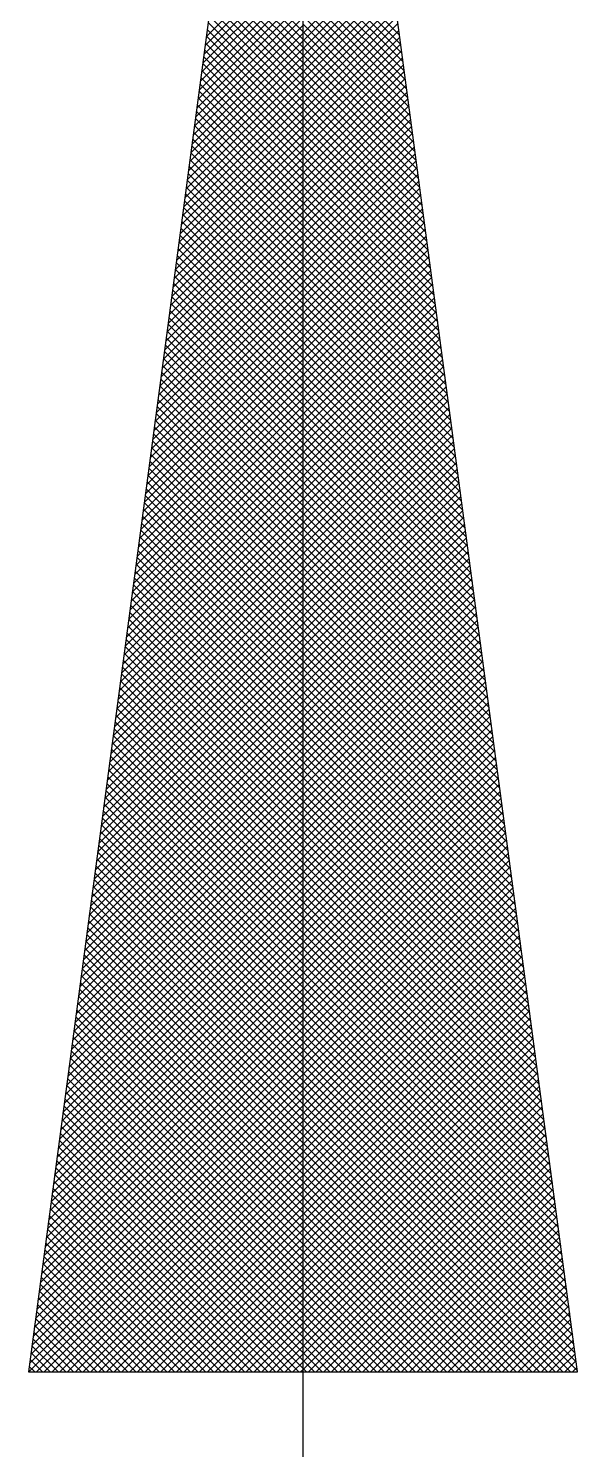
# Model space of a CAD drawing. Extents: x 1146 to 4564, y 131 to 1670.
# Drawn here: x 3659.935 to 3661.185, y 1516.373 to 1519.606 of the extents above; entities that cross this region are included whole.
import ezdxf

# ---------------------------------------------------------------- set-up
doc = ezdxf.new("R2010")
doc.units = 0
doc.header["$LTSCALE"] = 2
doc.header["$MEASUREMENT"] = 0
doc.layers.get('0').update_dxf_attribs({"linetype": 'CONTINUOUS'})
doc.layers.add('1', color=2, linetype='CONTINUOUS')

msp = doc.modelspace()

# ---------------------------------------------------------------- linework, layer by layer
at = {"color": 7, "linetype": 'Continuous'}
for p, q in [((3660.3397, 1519.5882), (3660.5596, 1519.8082)), ((3660.7791, 1519.5913), (3660.5596, 1519.8108)), ((3660.3342, 1519.5475), (3660.5596, 1519.7728)), ((3660.337, 1519.5678), (3660.5596, 1519.7905)), ((3660.5596, 1519.581), (3660.3647, 1519.7759)), ((3660.5596, 1519.5987), (3660.3668, 1519.7915)), ((3660.7818, 1519.5709), (3660.5596, 1519.7931)), ((3660.5596, 1519.596), (3660.7527, 1519.7891)), ((3660.7845, 1519.5505), (3660.5596, 1519.7755)), ((3660.5596, 1519.5783), (3660.7548, 1519.7735)), ((3660.3288, 1519.5067), (3660.5596, 1519.7374)), ((3660.3315, 1519.5271), (3660.5596, 1519.7551)), ((3660.5596, 1519.5456), (3660.3606, 1519.7447)), ((3660.5596, 1519.5633), (3660.3626, 1519.7603)), ((3660.5596, 1519.5607), (3660.7569, 1519.7579)), ((3660.7872, 1519.5301), (3660.5596, 1519.7578)), ((3660.5596, 1519.543), (3660.7589, 1519.7423)), ((3660.79, 1519.5097), (3660.5596, 1519.7401)), ((3660.3261, 1519.4863), (3660.5596, 1519.7198)), ((3660.5596, 1519.5103), (3660.3564, 1519.7135)), ((3660.5596, 1519.528), (3660.3585, 1519.7291)), ((3660.5596, 1519.5253), (3660.761, 1519.7267)), ((3660.7927, 1519.4894), (3660.5596, 1519.7224)), ((3660.5596, 1519.5076), (3660.7631, 1519.7111)), ((3660.7954, 1519.469), (3660.5596, 1519.7047)), ((3660.3207, 1519.4455), (3660.5596, 1519.6844)), ((3660.3234, 1519.4659), (3660.5596, 1519.7021)), ((3660.5596, 1519.4749), (3660.3522, 1519.6823)), ((3660.5596, 1519.4926), (3660.3543, 1519.6979)), ((3660.5596, 1519.49), (3660.7652, 1519.6955)), ((3660.7981, 1519.4486), (3660.5596, 1519.6871)), ((3660.5596, 1519.4723), (3660.7673, 1519.6799)), ((3660.3152, 1519.4047), (3660.5596, 1519.6491)), ((3660.3179, 1519.4251), (3660.5596, 1519.6667)), ((3660.5596, 1519.4396), (3660.3481, 1519.6511)), ((3660.5596, 1519.4573), (3660.3502, 1519.6667)), ((3660.8008, 1519.4282), (3660.5596, 1519.6694)), ((3660.5596, 1519.4546), (3660.7693, 1519.6643)), ((3660.8035, 1519.4078), (3660.5596, 1519.6517)), ((3660.5596, 1519.4369), (3660.7714, 1519.6487)), ((3660.3098, 1519.3639), (3660.5596, 1519.6137)), ((3660.3125, 1519.3843), (3660.5596, 1519.6314)), ((3660.5596, 1519.4042), (3660.3439, 1519.6199)), ((3660.5596, 1519.4219), (3660.346, 1519.6355)), ((3660.8063, 1519.3874), (3660.5596, 1519.634)), ((3660.5596, 1519.4192), (3660.7735, 1519.6331)), ((3660.5596, 1519.4016), (3660.7756, 1519.6175)), ((3660.809, 1519.367), (3660.5596, 1519.6164)), ((3660.3043, 1519.3231), (3660.5596, 1519.5783)), ((3660.3071, 1519.3435), (3660.5596, 1519.596)), ((3660.5596, 1519.3512), (3660.3377, 1519.5731)), ((3660.5596, 1519.3689), (3660.3398, 1519.5887)), ((3660.5596, 1519.3865), (3660.3418, 1519.6043)), ((3660.5596, 1519.3839), (3660.7777, 1519.602)), ((3660.8117, 1519.3466), (3660.5596, 1519.5987)), ((3660.5596, 1519.3662), (3660.7797, 1519.5864)), ((3660.8144, 1519.3262), (3660.5596, 1519.581)), ((3660.2989, 1519.2823), (3660.5596, 1519.543)), ((3660.3016, 1519.3027), (3660.5596, 1519.5607)), ((3660.5596, 1519.3158), (3660.3335, 1519.5419)), ((3660.5596, 1519.3335), (3660.3356, 1519.5575)), ((3660.5596, 1519.3485), (3660.7818, 1519.5708)), ((3660.8171, 1519.3058), (3660.5596, 1519.5633)), ((3660.5596, 1519.3309), (3660.7839, 1519.5552)), ((3660.8199, 1519.2854), (3660.5596, 1519.5456)), ((3660.2962, 1519.2619), (3660.5596, 1519.5253)), ((3660.5596, 1519.2805), (3660.3294, 1519.5107)), ((3660.5596, 1519.2982), (3660.3314, 1519.5263)), ((3660.5596, 1519.3132), (3660.786, 1519.5396)), ((3660.8226, 1519.265), (3660.5596, 1519.528)), ((3660.5596, 1519.2955), (3660.7881, 1519.524)), ((3660.8253, 1519.2446), (3660.5596, 1519.5103)), ((3660.5596, 1519.2778), (3660.7901, 1519.5084)), ((3660.2907, 1519.2211), (3660.5596, 1519.49)), ((3660.2935, 1519.2415), (3660.5596, 1519.5076)), ((3660.5596, 1519.2451), (3660.3252, 1519.4795)), ((3660.5596, 1519.2628), (3660.3273, 1519.4951)), ((3660.5596, 1519.2601), (3660.7922, 1519.4928)), ((3660.828, 1519.2242), (3660.5596, 1519.4926)), ((3660.5596, 1519.2425), (3660.7943, 1519.4772)), ((3660.2853, 1519.1803), (3660.5596, 1519.4546)), ((3660.288, 1519.2007), (3660.5596, 1519.4723)), ((3660.5596, 1519.2098), (3660.321, 1519.4483)), ((3660.5596, 1519.2274), (3660.3231, 1519.4639)), ((3660.8307, 1519.2038), (3660.5596, 1519.4749)), ((3660.5596, 1519.2248), (3660.7964, 1519.4616)), ((3660.8335, 1519.1834), (3660.5596, 1519.4573)), ((3660.5596, 1519.2071), (3660.7985, 1519.446)), ((3660.2799, 1519.1395), (3660.5596, 1519.4192)), ((3660.2826, 1519.1599), (3660.5596, 1519.4369)), ((3660.5596, 1519.1744), (3660.3169, 1519.4171)), ((3660.5596, 1519.1921), (3660.319, 1519.4327)), ((3660.8362, 1519.163), (3660.5596, 1519.4396)), ((3660.5596, 1519.1894), (3660.8005, 1519.4304)), ((3660.8389, 1519.1426), (3660.5596, 1519.4219)), ((3660.5596, 1519.1718), (3660.8026, 1519.4148)), ((3660.2744, 1519.0987), (3660.5596, 1519.3839)), ((3660.2771, 1519.1191), (3660.5596, 1519.4016)), ((3660.5596, 1519.1391), (3660.3127, 1519.3859)), ((3660.5596, 1519.1567), (3660.3148, 1519.4015)), ((3660.8416, 1519.1222), (3660.5596, 1519.4042)), ((3660.5596, 1519.1541), (3660.8047, 1519.3992)), ((3660.8443, 1519.1018), (3660.5596, 1519.3865)), ((3660.5596, 1519.1364), (3660.8068, 1519.3836)), ((3660.269, 1519.0579), (3660.5596, 1519.3485)), ((3660.2717, 1519.0783), (3660.5596, 1519.3662)), ((3660.5596, 1519.1037), (3660.3086, 1519.3547)), ((3660.5596, 1519.1214), (3660.3106, 1519.3703)), ((3660.8471, 1519.0814), (3660.5596, 1519.3689)), ((3660.5596, 1519.1187), (3660.8089, 1519.368)), ((3660.5596, 1519.101), (3660.8109, 1519.3524)), ((3660.8498, 1519.061), (3660.5596, 1519.3512)), ((3660.2663, 1519.0375), (3660.5596, 1519.3309)), ((3660.5596, 1519.0684), (3660.3044, 1519.3236)), ((3660.5596, 1519.086), (3660.3065, 1519.3392)), ((3660.5596, 1519.0834), (3660.813, 1519.3368)), ((3660.8525, 1519.0406), (3660.5596, 1519.3335)), ((3660.5596, 1519.0657), (3660.8151, 1519.3212)), ((3660.8552, 1519.0202), (3660.5596, 1519.3158)), ((3660.2608, 1518.9967), (3660.5596, 1519.2955)), ((3660.2635, 1519.0171), (3660.5596, 1519.3132)), ((3660.5596, 1519.033), (3660.3002, 1519.2924)), ((3660.5596, 1519.0507), (3660.3023, 1519.308)), ((3660.5596, 1519.048), (3660.8172, 1519.3056)), ((3660.8579, 1518.9998), (3660.5596, 1519.2982)), ((3660.5596, 1519.0303), (3660.8193, 1519.29)), ((3660.2554, 1518.9559), (3660.5596, 1519.2601)), ((3660.2581, 1518.9763), (3660.5596, 1519.2778)), ((3660.5596, 1518.9976), (3660.2961, 1519.2612)), ((3660.5596, 1519.0153), (3660.2982, 1519.2768)), ((3660.8607, 1518.9794), (3660.5596, 1519.2805)), ((3660.5596, 1519.0127), (3660.8213, 1519.2744)), ((3660.8634, 1518.959), (3660.5596, 1519.2628)), ((3660.5596, 1518.995), (3660.8234, 1519.2588)), ((3660.2499, 1518.9151), (3660.5596, 1519.2248)), ((3660.2527, 1518.9355), (3660.5596, 1519.2425)), ((3660.5596, 1518.9623), (3660.2919, 1519.23)), ((3660.5596, 1518.98), (3660.294, 1519.2456)), ((3660.8661, 1518.9386), (3660.5596, 1519.2451)), ((3660.5596, 1518.9773), (3660.8255, 1519.2432)), ((3660.5596, 1518.9596), (3660.8276, 1519.2276)), ((3660.8688, 1518.9182), (3660.5596, 1519.2274)), ((3660.2445, 1518.8743), (3660.5596, 1519.1894)), ((3660.2472, 1518.8947), (3660.5596, 1519.2071)), ((3660.5596, 1518.9269), (3660.2878, 1519.1988)), ((3660.5596, 1518.9446), (3660.2898, 1519.2144)), ((3660.5596, 1518.9419), (3660.8297, 1519.212)), ((3660.8715, 1518.8978), (3660.5596, 1519.2098)), ((3660.5596, 1518.9243), (3660.8317, 1519.1964)), ((3660.8743, 1518.8774), (3660.5596, 1519.1921)), ((3660.2391, 1518.8335), (3660.5596, 1519.1541)), ((3660.2418, 1518.8539), (3660.5596, 1519.1718)), ((3660.5596, 1518.8916), (3660.2836, 1519.1676)), ((3660.5596, 1518.9093), (3660.2857, 1519.1832)), ((3660.5596, 1518.9066), (3660.8338, 1519.1808)), ((3660.877, 1518.857), (3660.5596, 1519.1744)), ((3660.5596, 1518.8889), (3660.8359, 1519.1652)), ((3660.8797, 1518.8366), (3660.5596, 1519.1567)), ((3660.2363, 1518.8131), (3660.5596, 1519.1364)), ((3660.5596, 1518.8385), (3660.2774, 1519.1208)), ((3660.5596, 1518.8562), (3660.2794, 1519.1364)), ((3660.5596, 1518.8739), (3660.2815, 1519.152)), ((3660.5596, 1518.8712), (3660.838, 1519.1496)), ((3660.8824, 1518.8162), (3660.5596, 1519.1391)), ((3660.5596, 1518.8536), (3660.84, 1519.134)), ((3660.8851, 1518.7958), (3660.5596, 1519.1214)), ((3660.2309, 1518.7723), (3660.5596, 1519.101)), ((3660.2336, 1518.7927), (3660.5596, 1519.1187)), ((3660.5596, 1518.8032), (3660.2732, 1519.0896)), ((3660.5596, 1518.8209), (3660.2753, 1519.1052)), ((3660.5596, 1518.8359), (3660.8421, 1519.1184)), ((3660.8879, 1518.7755), (3660.5596, 1519.1037)), ((3660.5596, 1518.8182), (3660.8442, 1519.1028)), ((3660.2255, 1518.7316), (3660.5596, 1519.0657)), ((3660.2282, 1518.7519), (3660.5596, 1519.0834)), ((3660.5596, 1518.7678), (3660.269, 1519.0584)), ((3660.5596, 1518.7855), (3660.2711, 1519.074)), ((3660.5596, 1518.8005), (3660.8463, 1519.0872)), ((3660.8906, 1518.7551), (3660.5596, 1519.086)), ((3660.5596, 1518.7828), (3660.8484, 1519.0716)), ((3660.8933, 1518.7347), (3660.5596, 1519.0684)), ((3660.5596, 1518.7652), (3660.8504, 1519.056)), ((3660.22, 1518.6908), (3660.5596, 1519.0303)), ((3660.2227, 1518.7112), (3660.5596, 1519.048)), ((3660.5596, 1518.7325), (3660.2649, 1519.0272)), ((3660.5596, 1518.7502), (3660.267, 1519.0428)), ((3660.896, 1518.7143), (3660.5596, 1519.0507)), ((3660.5596, 1518.7475), (3660.8525, 1519.0404)), ((3660.8987, 1518.6939), (3660.5596, 1519.033)), ((3660.5596, 1518.7298), (3660.8546, 1519.0248)), ((3660.2146, 1518.65), (3660.5596, 1518.995)), ((3660.2173, 1518.6704), (3660.5596, 1519.0127)), ((3660.5596, 1518.6971), (3660.2607, 1518.996)), ((3660.5596, 1518.7148), (3660.2628, 1519.0116)), ((3660.9015, 1518.6735), (3660.5596, 1519.0153)), ((3660.5596, 1518.7121), (3660.8567, 1519.0092)), ((3660.9042, 1518.6531), (3660.5596, 1518.9976)), ((3660.5596, 1518.6945), (3660.8588, 1518.9936)), ((3660.2091, 1518.6092), (3660.5596, 1518.9596)), ((3660.2119, 1518.6296), (3660.5596, 1518.9773)), ((3660.5596, 1518.6618), (3660.2566, 1518.9648)), ((3660.5596, 1518.6794), (3660.2586, 1518.9804)), ((3660.9069, 1518.6327), (3660.5596, 1518.98)), ((3660.5596, 1518.6768), (3660.8608, 1518.978)), ((3660.5596, 1518.6591), (3660.8629, 1518.9624)), ((3660.9096, 1518.6123), (3660.5596, 1518.9623)), ((3660.2064, 1518.5888), (3660.5596, 1518.9419)), ((3660.5596, 1518.6264), (3660.2524, 1518.9336)), ((3660.5596, 1518.6441), (3660.2545, 1518.9492)), ((3660.5596, 1518.6414), (3660.865, 1518.9468)), ((3660.9123, 1518.5919), (3660.5596, 1518.9446)), ((3660.5596, 1518.6238), (3660.8671, 1518.9312)), ((3660.915, 1518.5715), (3660.5596, 1518.9269)), ((3660.201, 1518.548), (3660.5596, 1518.9066)), ((3660.2037, 1518.5684), (3660.5596, 1518.9243)), ((3660.5596, 1518.5911), (3660.2482, 1518.9024)), ((3660.5596, 1518.6087), (3660.2503, 1518.918)), ((3660.5596, 1518.6061), (3660.8692, 1518.9156)), ((3660.9178, 1518.5511), (3660.5596, 1518.9093)), ((3660.5596, 1518.5884), (3660.8712, 1518.9)), ((3660.1955, 1518.5072), (3660.5596, 1518.8712)), ((3660.1983, 1518.5276), (3660.5596, 1518.8889)), ((3660.5596, 1518.5557), (3660.2441, 1518.8712)), ((3660.5596, 1518.5734), (3660.2462, 1518.8868)), ((3660.9205, 1518.5307), (3660.5596, 1518.8916)), ((3660.5596, 1518.5707), (3660.8733, 1518.8844)), ((3660.9232, 1518.5103), (3660.5596, 1518.8739)), ((3660.5596, 1518.553), (3660.8754, 1518.8688)), ((3660.1901, 1518.4664), (3660.5596, 1518.8359)), ((3660.1928, 1518.4868), (3660.5596, 1518.8536)), ((3660.5596, 1518.5203), (3660.2399, 1518.84)), ((3660.5596, 1518.538), (3660.242, 1518.8556)), ((3660.9259, 1518.4899), (3660.5596, 1518.8562)), ((3660.5596, 1518.5354), (3660.8775, 1518.8532)), ((3660.9286, 1518.4695), (3660.5596, 1518.8385)), ((3660.5596, 1518.5177), (3660.8796, 1518.8376)), ((3660.1847, 1518.4256), (3660.5596, 1518.8005)), ((3660.1874, 1518.446), (3660.5596, 1518.8182)), ((3660.5596, 1518.485), (3660.2358, 1518.8088)), ((3660.5596, 1518.5027), (3660.2378, 1518.8244)), ((3660.5596, 1518.5), (3660.8816, 1518.822)), ((3660.9314, 1518.4491), (3660.5596, 1518.8209)), ((3660.5596, 1518.4823), (3660.8837, 1518.8065)), ((3660.9341, 1518.4287), (3660.5596, 1518.8032)), ((3660.1792, 1518.3848), (3660.5596, 1518.7652)), ((3660.1819, 1518.4052), (3660.5596, 1518.7828)), ((3660.5596, 1518.4496), (3660.2316, 1518.7776)), ((3660.5596, 1518.4673), (3660.2337, 1518.7932)), ((3660.5596, 1518.4647), (3660.8858, 1518.7909)), ((3660.9368, 1518.4083), (3660.5596, 1518.7855)), ((3660.5596, 1518.447), (3660.8879, 1518.7753)), ((3660.9395, 1518.3879), (3660.5596, 1518.7678)), ((3660.1765, 1518.3644), (3660.5596, 1518.7475)), ((3660.5596, 1518.4143), (3660.2274, 1518.7464)), ((3660.5596, 1518.432), (3660.2295, 1518.762)), ((3660.5596, 1518.4293), (3660.89, 1518.7597)), ((3660.9422, 1518.3675), (3660.5596, 1518.7502)), ((3660.5596, 1518.4116), (3660.892, 1518.7441)), ((3660.945, 1518.3471), (3660.5596, 1518.7325)), ((3660.1711, 1518.3236), (3660.5596, 1518.7121)), ((3660.1738, 1518.344), (3660.5596, 1518.7298)), ((3660.5596, 1518.3789), (3660.2233, 1518.7152)), ((3660.5596, 1518.3966), (3660.2254, 1518.7308)), ((3660.5596, 1518.3939), (3660.8941, 1518.7285)), ((3660.9477, 1518.3267), (3660.5596, 1518.7148)), ((3660.5596, 1518.3763), (3660.8962, 1518.7129)), ((3660.1656, 1518.2828), (3660.5596, 1518.6768)), ((3660.1683, 1518.3032), (3660.5596, 1518.6945)), ((3660.5596, 1518.3259), (3660.217, 1518.6684)), ((3660.5596, 1518.3436), (3660.2191, 1518.684)), ((3660.5596, 1518.3612), (3660.2212, 1518.6996)), ((3660.5596, 1518.3586), (3660.8983, 1518.6973)), ((3660.9504, 1518.3063), (3660.5596, 1518.6971)), ((3660.5596, 1518.3409), (3660.9004, 1518.6817)), ((3660.9531, 1518.2859), (3660.5596, 1518.6794)), ((3660.1602, 1518.242), (3660.5596, 1518.6414)), ((3660.1629, 1518.2624), (3660.5596, 1518.6591)), ((3660.5596, 1518.2905), (3660.2129, 1518.6372)), ((3660.5596, 1518.3082), (3660.215, 1518.6528)), ((3660.5596, 1518.3232), (3660.9024, 1518.6661)), ((3660.9558, 1518.2655), (3660.5596, 1518.6618)), ((3660.5596, 1518.3056), (3660.9045, 1518.6505)), ((3660.9586, 1518.2451), (3660.5596, 1518.6441)), ((3660.1547, 1518.2012), (3660.5596, 1518.6061)), ((3660.1575, 1518.2216), (3660.5596, 1518.6238)), ((3660.5596, 1518.2552), (3660.2087, 1518.6061)), ((3660.5596, 1518.2729), (3660.2108, 1518.6217)), ((3660.5596, 1518.2879), (3660.9066, 1518.6349)), ((3660.9613, 1518.2247), (3660.5596, 1518.6264)), ((3660.5596, 1518.2702), (3660.9087, 1518.6193)), ((3660.964, 1518.2043), (3660.5596, 1518.6087)), ((3660.5596, 1518.2525), (3660.9108, 1518.6037)), ((3660.1493, 1518.1604), (3660.5596, 1518.5707)), ((3660.152, 1518.1808), (3660.5596, 1518.5884)), ((3660.5596, 1518.2198), (3660.2046, 1518.5749)), ((3660.5596, 1518.2375), (3660.2066, 1518.5905)), ((3660.9667, 1518.1839), (3660.5596, 1518.5911)), ((3660.5596, 1518.2348), (3660.9128, 1518.5881)), ((3660.9694, 1518.1635), (3660.5596, 1518.5734)), ((3660.5596, 1518.2172), (3660.9149, 1518.5725)), ((3660.1466, 1518.14), (3660.5596, 1518.553)), ((3660.5596, 1518.1845), (3660.2004, 1518.5437)), ((3660.5596, 1518.2021), (3660.2025, 1518.5593)), ((3660.5596, 1518.1995), (3660.917, 1518.5569)), ((3660.9722, 1518.1431), (3660.5596, 1518.5557)), ((3660.5596, 1518.1818), (3660.9191, 1518.5413)), ((3660.1411, 1518.0992), (3660.5596, 1518.5177)), ((3660.1439, 1518.1196), (3660.5596, 1518.5354)), ((3660.5596, 1518.1491), (3660.1962, 1518.5125)), ((3660.5596, 1518.1668), (3660.1983, 1518.5281)), ((3660.9749, 1518.1227), (3660.5596, 1518.538)), ((3660.5596, 1518.1641), (3660.9212, 1518.5257)), ((3660.9776, 1518.1023), (3660.5596, 1518.5203)), ((3660.5596, 1518.1465), (3660.9232, 1518.5101)), ((3660.1357, 1518.0584), (3660.5596, 1518.4823)), ((3660.1384, 1518.0788), (3660.5596, 1518.5)), ((3660.5596, 1518.1138), (3660.1921, 1518.4813)), ((3660.5596, 1518.1314), (3660.1942, 1518.4969)), ((3660.9803, 1518.0819), (3660.5596, 1518.5027)), ((3660.5596, 1518.1288), (3660.9253, 1518.4945)), ((3660.983, 1518.0616), (3660.5596, 1518.485)), ((3660.5596, 1518.1111), (3660.9274, 1518.4789)), ((3660.1303, 1518.0176), (3660.5596, 1518.447)), ((3660.133, 1518.038), (3660.5596, 1518.4647)), ((3660.5596, 1518.0784), (3660.1879, 1518.4501)), ((3660.5596, 1518.0961), (3660.19, 1518.4657)), ((3660.9858, 1518.0412), (3660.5596, 1518.4673)), ((3660.5596, 1518.0934), (3660.9295, 1518.4633)), ((3660.9885, 1518.0208), (3660.5596, 1518.4496)), ((3660.5596, 1518.0757), (3660.9316, 1518.4477)), ((3660.1248, 1517.9768), (3660.5596, 1518.4116)), ((3660.1275, 1517.9972), (3660.5596, 1518.4293)), ((3660.5596, 1518.043), (3660.1838, 1518.4189)), ((3660.5596, 1518.0607), (3660.1858, 1518.4345)), ((3660.5596, 1518.0581), (3660.9336, 1518.4321)), ((3660.9912, 1518.0004), (3660.5596, 1518.432)), ((3660.5596, 1518.0404), (3660.9357, 1518.4165)), ((3660.9939, 1517.98), (3660.5596, 1518.4143)), ((3660.1221, 1517.9564), (3660.5596, 1518.3939)), ((3660.5596, 1518.0077), (3660.1796, 1518.3877)), ((3660.5596, 1518.0254), (3660.1817, 1518.4033)), ((3660.5596, 1518.0227), (3660.9378, 1518.4009)), ((3660.9966, 1517.9596), (3660.5596, 1518.3966)), ((3660.5596, 1518.005), (3660.9399, 1518.3853)), ((3660.9994, 1517.9392), (3660.5596, 1518.3789)), ((3660.1167, 1517.9157), (3660.5596, 1518.3586)), ((3660.1194, 1517.9361), (3660.5596, 1518.3763)), ((3660.5596, 1517.9723), (3660.1754, 1518.3565)), ((3660.5596, 1517.99), (3660.1775, 1518.3721)), ((3660.5596, 1517.9874), (3660.942, 1518.3697)), ((3661.0021, 1517.9188), (3660.5596, 1518.3612)), ((3660.5596, 1517.9697), (3660.944, 1518.3541)), ((3660.1112, 1517.8749), (3660.5596, 1518.3232)), ((3660.1139, 1517.8953), (3660.5596, 1518.3409)), ((3660.5596, 1517.937), (3660.1713, 1518.3253)), ((3660.5596, 1517.9547), (3660.1734, 1518.3409)), ((3661.0048, 1517.8984), (3660.5596, 1518.3436)), ((3660.5596, 1517.952), (3660.9461, 1518.3385)), ((3661.0075, 1517.878), (3660.5596, 1518.3259)), ((3660.5596, 1517.9343), (3660.9482, 1518.3229)), ((3660.1058, 1517.8341), (3660.5596, 1518.2879)), ((3660.1085, 1517.8545), (3660.5596, 1518.3056)), ((3660.5596, 1517.9016), (3660.1671, 1518.2941)), ((3660.5596, 1517.9193), (3660.1692, 1518.3097)), ((3661.0102, 1517.8576), (3660.5596, 1518.3082)), ((3660.5596, 1517.9166), (3660.9503, 1518.3073)), ((3660.5596, 1517.899), (3660.9523, 1518.2917)), ((3661.013, 1517.8372), (3660.5596, 1518.2905)), ((3660.1003, 1517.7933), (3660.5596, 1518.2525)), ((3660.1031, 1517.8137), (3660.5596, 1518.2702)), ((3660.5596, 1517.8486), (3660.1609, 1518.2473)), ((3660.5596, 1517.8663), (3660.163, 1518.2629)), ((3660.5596, 1517.8839), (3660.165, 1518.2785)), ((3660.5596, 1517.8813), (3660.9544, 1518.2761)), ((3661.0157, 1517.8168), (3660.5596, 1518.2729)), ((3660.5596, 1517.8636), (3660.9565, 1518.2605)), ((3661.0184, 1517.7964), (3660.5596, 1518.2552)), ((3660.0949, 1517.7525), (3660.5596, 1518.2172)), ((3660.0976, 1517.7729), (3660.5596, 1518.2348)), ((3660.5596, 1517.8132), (3660.1567, 1518.2161)), ((3660.5596, 1517.8309), (3660.1588, 1518.2317)), ((3660.5596, 1517.8459), (3660.9586, 1518.2449)), ((3661.0211, 1517.776), (3660.5596, 1518.2375)), ((3660.5596, 1517.8283), (3660.9607, 1518.2293)), ((3661.0238, 1517.7556), (3660.5596, 1518.2198)), ((3660.0922, 1517.7321), (3660.5596, 1518.1995)), ((3660.5596, 1517.7779), (3660.1526, 1518.1849)), ((3660.5596, 1517.7956), (3660.1546, 1518.2005)), ((3660.5596, 1517.8106), (3660.9627, 1518.2137)), ((3661.0265, 1517.7352), (3660.5596, 1518.2021)), ((3660.5596, 1517.7929), (3660.9648, 1518.1981)), ((3661.0293, 1517.7148), (3660.5596, 1518.1845)), ((3660.5596, 1517.7752), (3660.9669, 1518.1825)), ((3660.0867, 1517.6913), (3660.5596, 1518.1641)), ((3660.0895, 1517.7117), (3660.5596, 1518.1818)), ((3660.5596, 1517.7425), (3660.1484, 1518.1537)), ((3660.5596, 1517.7602), (3660.1505, 1518.1693)), ((3660.5596, 1517.7575), (3660.969, 1518.1669)), ((3661.032, 1517.6944), (3660.5596, 1518.1668)), ((3660.5596, 1517.7399), (3660.9711, 1518.1513)), ((3660.0813, 1517.6505), (3660.5596, 1518.1288)), ((3660.084, 1517.6709), (3660.5596, 1518.1465)), ((3660.5596, 1517.7072), (3660.1442, 1518.1225)), ((3660.5596, 1517.7248), (3660.1463, 1518.1381)), ((3661.0347, 1517.674), (3660.5596, 1518.1491)), ((3660.5596, 1517.7222), (3660.9731, 1518.1357)), ((3661.0374, 1517.6536), (3660.5596, 1518.1314)), ((3660.5596, 1517.7045), (3660.9752, 1518.1201)), ((3660.0759, 1517.6097), (3660.5596, 1518.0934)), ((3660.0786, 1517.6301), (3660.5596, 1518.1111)), ((3660.5596, 1517.6718), (3660.1401, 1518.0913)), ((3660.5596, 1517.6895), (3660.1422, 1518.1069)), ((3661.0401, 1517.6332), (3660.5596, 1518.1138)), ((3660.5596, 1517.6868), (3660.9773, 1518.1045)), ((3661.0429, 1517.6128), (3660.5596, 1518.0961)), ((3660.5596, 1517.6692), (3660.9794, 1518.0889)), ((3660.0704, 1517.5689), (3660.5596, 1518.0581)), ((3660.0731, 1517.5893), (3660.5596, 1518.0757)), ((3660.5596, 1517.6365), (3660.1359, 1518.0601)), ((3660.5596, 1517.6541), (3660.138, 1518.0757)), ((3661.0456, 1517.5924), (3660.5596, 1518.0784)), ((3660.5596, 1517.6515), (3660.9815, 1518.0733)), ((3661.0483, 1517.572), (3660.5596, 1518.0607)), ((3660.5596, 1517.6338), (3660.9835, 1518.0577)), ((3660.065, 1517.5281), (3660.5596, 1518.0227)), ((3660.0677, 1517.5485), (3660.5596, 1518.0404)), ((3660.5596, 1517.6011), (3660.1318, 1518.0289)), ((3660.5596, 1517.6188), (3660.1339, 1518.0445)), ((3661.051, 1517.5516), (3660.5596, 1518.043)), ((3660.5596, 1517.6161), (3660.9856, 1518.0421)), ((3660.5596, 1517.5984), (3660.9877, 1518.0265)), ((3661.0537, 1517.5312), (3660.5596, 1518.0254)), ((3660.0623, 1517.5077), (3660.5596, 1518.005)), ((3660.5596, 1517.5657), (3660.1276, 1517.9977)), ((3660.5596, 1517.5834), (3660.1297, 1518.0133)), ((3660.5596, 1517.5808), (3660.9898, 1518.011)), ((3661.0565, 1517.5108), (3660.5596, 1518.0077)), ((3660.5596, 1517.5631), (3660.9919, 1517.9954)), ((3661.0592, 1517.4904), (3660.5596, 1517.99)), ((3660.0568, 1517.4669), (3660.5596, 1517.9697)), ((3660.0596, 1517.4873), (3660.5596, 1517.9874)), ((3660.5596, 1517.5304), (3660.1235, 1517.9665)), ((3660.5596, 1517.5481), (3660.1255, 1517.9821)), ((3660.5596, 1517.5454), (3660.9939, 1517.9798)), ((3661.0619, 1517.47), (3660.5596, 1517.9723)), ((3660.5596, 1517.5277), (3660.996, 1517.9642)), ((3660.0514, 1517.4261), (3660.5596, 1517.9343)), ((3660.0541, 1517.4465), (3660.5596, 1517.952)), ((3660.5596, 1517.495), (3660.1193, 1517.9353)), ((3660.5596, 1517.5127), (3660.1214, 1517.9509)), ((3661.0646, 1517.4496), (3660.5596, 1517.9547)), ((3660.5596, 1517.5101), (3660.9981, 1517.9486)), ((3661.0673, 1517.4292), (3660.5596, 1517.937)), ((3660.5596, 1517.4924), (3661.0002, 1517.933)), ((3660.046, 1517.3853), (3660.5596, 1517.899)), ((3660.0487, 1517.4057), (3660.5596, 1517.9166)), ((3660.5596, 1517.4597), (3660.1151, 1517.9041)), ((3660.5596, 1517.4774), (3660.1172, 1517.9197)), ((3661.0701, 1517.4088), (3660.5596, 1517.9193)), ((3660.5596, 1517.4747), (3661.0023, 1517.9174)), ((3660.5596, 1517.457), (3661.0043, 1517.9018)), ((3661.0728, 1517.3884), (3660.5596, 1517.9016)), ((3660.0405, 1517.3445), (3660.5596, 1517.8636)), ((3660.0432, 1517.3649), (3660.5596, 1517.8813)), ((3660.5596, 1517.4243), (3660.111, 1517.873)), ((3660.5596, 1517.442), (3660.1131, 1517.8886)), ((3660.5596, 1517.4393), (3661.0064, 1517.8862)), ((3661.0755, 1517.368), (3660.5596, 1517.8839)), ((3660.5596, 1517.4217), (3661.0085, 1517.8706)), ((3661.0782, 1517.3477), (3660.5596, 1517.8663)), ((3660.0351, 1517.3037), (3660.5596, 1517.8283)), ((3660.0378, 1517.3241), (3660.5596, 1517.8459)), ((3660.5596, 1517.389), (3660.1068, 1517.8418)), ((3660.5596, 1517.4066), (3660.1089, 1517.8574)), ((3660.5596, 1517.404), (3661.0106, 1517.855)), ((3661.0809, 1517.3273), (3660.5596, 1517.8486)), ((3660.5596, 1517.3863), (3661.0127, 1517.8394)), ((3661.0837, 1517.3069), (3660.5596, 1517.8309)), ((3660.0324, 1517.2833), (3660.5596, 1517.8106)), ((3660.5596, 1517.3359), (3660.1006, 1517.795)), ((3660.5596, 1517.3536), (3660.1027, 1517.8106)), ((3660.5596, 1517.3713), (3660.1047, 1517.8262)), ((3660.5596, 1517.3686), (3661.0147, 1517.8238)), ((3661.0864, 1517.2865), (3660.5596, 1517.8132)), ((3660.5596, 1517.351), (3661.0168, 1517.8082)), ((3661.0891, 1517.2661), (3660.5596, 1517.7956)), ((3660.0269, 1517.2425), (3660.5596, 1517.7752)), ((3660.0296, 1517.2629), (3660.5596, 1517.7929)), ((3660.5596, 1517.3006), (3660.0964, 1517.7638)), ((3660.5596, 1517.3183), (3660.0985, 1517.7794)), ((3660.5596, 1517.3333), (3661.0189, 1517.7926)), ((3661.0918, 1517.2457), (3660.5596, 1517.7779)), ((3660.5596, 1517.3156), (3661.021, 1517.777)), ((3660.0215, 1517.2017), (3660.5596, 1517.7399)), ((3660.0242, 1517.2221), (3660.5596, 1517.7575)), ((3660.5596, 1517.2652), (3660.0923, 1517.7326)), ((3660.5596, 1517.2829), (3660.0943, 1517.7482)), ((3660.5596, 1517.2979), (3661.0231, 1517.7614)), ((3661.0945, 1517.2253), (3660.5596, 1517.7602)), ((3660.5596, 1517.2802), (3661.0251, 1517.7458)), ((3661.0973, 1517.2049), (3660.5596, 1517.7425)), ((3660.5596, 1517.2626), (3661.0272, 1517.7302)), ((3660.016, 1517.1609), (3660.5596, 1517.7045)), ((3660.0188, 1517.1813), (3660.5596, 1517.7222)), ((3660.5596, 1517.2299), (3660.0881, 1517.7014)), ((3660.5596, 1517.2476), (3660.0902, 1517.717)), ((3661.1, 1517.1845), (3660.5596, 1517.7248)), ((3660.5596, 1517.2449), (3661.0293, 1517.7146)), ((3661.1027, 1517.1641), (3660.5596, 1517.7072)), ((3660.5596, 1517.2272), (3661.0314, 1517.699)), ((3660.0106, 1517.1202), (3660.5596, 1517.6692)), ((3660.0133, 1517.1405), (3660.5596, 1517.6868)), ((3660.5596, 1517.1945), (3660.0839, 1517.6702)), ((3660.5596, 1517.2122), (3660.086, 1517.6858)), ((3661.1054, 1517.1437), (3660.5596, 1517.6895)), ((3660.5596, 1517.2095), (3661.0335, 1517.6834)), ((3661.1081, 1517.1233), (3660.5596, 1517.6718)), ((3660.5596, 1517.1919), (3661.0355, 1517.6678)), ((3660.0052, 1517.0794), (3660.5596, 1517.6338)), ((3660.0079, 1517.0998), (3660.5596, 1517.6515)), ((3660.5596, 1517.1592), (3660.0798, 1517.639)), ((3660.5596, 1517.1768), (3660.0819, 1517.6546)), ((3661.1109, 1517.1029), (3660.5596, 1517.6541)), ((3660.5596, 1517.1742), (3661.0376, 1517.6522)), ((3660.5596, 1517.1565), (3661.0397, 1517.6366)), ((3661.1136, 1517.0825), (3660.5596, 1517.6365)), ((3660.0024, 1517.059), (3660.5596, 1517.6161)), ((3660.5596, 1517.1238), (3660.0756, 1517.6078)), ((3660.5596, 1517.1415), (3660.0777, 1517.6234)), ((3660.5596, 1517.1388), (3661.0418, 1517.621)), ((3661.1163, 1517.0621), (3660.5596, 1517.6188)), ((3660.5596, 1517.1211), (3661.0439, 1517.6054)), ((3661.119, 1517.0417), (3660.5596, 1517.6011)), ((3659.997, 1517.0182), (3660.5596, 1517.5808)), ((3659.9997, 1517.0386), (3660.5596, 1517.5984)), ((3660.5596, 1517.0885), (3660.0715, 1517.5766)), ((3660.5596, 1517.1061), (3660.0735, 1517.5922)), ((3660.5596, 1517.1035), (3661.0459, 1517.5898)), ((3661.1217, 1517.0213), (3660.5596, 1517.5834)), ((3660.5596, 1517.0858), (3661.048, 1517.5742)), ((3659.9916, 1516.9774), (3660.5596, 1517.5454)), ((3659.9943, 1516.9978), (3660.5596, 1517.5631)), ((3660.5596, 1517.0531), (3660.0673, 1517.5454)), ((3660.5596, 1517.0708), (3660.0694, 1517.561)), ((3661.1244, 1517.0009), (3660.5596, 1517.5657)), ((3660.5596, 1517.0681), (3661.0501, 1517.5586)), ((3661.1272, 1516.9805), (3660.5596, 1517.5481)), ((3660.5596, 1517.0504), (3661.0522, 1517.543)), ((3659.9861, 1516.9366), (3660.5596, 1517.5101)), ((3659.9888, 1516.957), (3660.5596, 1517.5277)), ((3660.5596, 1517.0177), (3660.0631, 1517.5142)), ((3660.5596, 1517.0354), (3660.0652, 1517.5298)), ((3661.1299, 1516.9601), (3660.5596, 1517.5304)), ((3660.5596, 1517.0328), (3661.0543, 1517.5274)), ((3661.1326, 1516.9397), (3660.5596, 1517.5127)), ((3660.5596, 1517.0151), (3661.0563, 1517.5118)), ((3659.9807, 1516.8958), (3660.5596, 1517.4747)), ((3659.9834, 1516.9162), (3660.5596, 1517.4924)), ((3660.5596, 1516.9824), (3660.059, 1517.483)), ((3660.5596, 1517.0001), (3660.0611, 1517.4986)), ((3660.5596, 1516.9974), (3661.0584, 1517.4962)), ((3661.1353, 1516.9193), (3660.5596, 1517.495)), ((3660.5596, 1516.9797), (3661.0605, 1517.4806)), ((3661.138, 1516.8989), (3660.5596, 1517.4774)), ((3659.9752, 1516.855), (3660.5596, 1517.4393)), ((3659.978, 1516.8754), (3660.5596, 1517.457)), ((3660.5596, 1516.947), (3660.0548, 1517.4518)), ((3660.5596, 1516.9647), (3660.0569, 1517.4674)), ((3660.5596, 1516.962), (3661.0626, 1517.465)), ((3661.1408, 1516.8785), (3660.5596, 1517.4597)), ((3660.5596, 1516.9444), (3661.0646, 1517.4494)), ((3661.1435, 1516.8581), (3660.5596, 1517.442)), ((3659.9725, 1516.8346), (3660.5596, 1517.4217)), ((3660.5596, 1516.9117), (3660.0507, 1517.4206)), ((3660.5596, 1516.9294), (3660.0527, 1517.4362)), ((3660.5596, 1516.9267), (3661.0667, 1517.4338)), ((3661.1462, 1516.8377), (3660.5596, 1517.4243)), ((3660.5596, 1516.909), (3661.0688, 1517.4182)), ((3661.1489, 1516.8173), (3660.5596, 1517.4066)), ((3659.9671, 1516.7938), (3660.5596, 1517.3863)), ((3659.9698, 1516.8142), (3660.5596, 1517.404)), ((3660.5596, 1516.8763), (3660.0465, 1517.3894)), ((3660.5596, 1516.894), (3660.0486, 1517.405)), ((3660.5596, 1516.8913), (3661.0709, 1517.4026)), ((3661.1516, 1516.7969), (3660.5596, 1517.389)), ((3660.5596, 1516.8737), (3661.073, 1517.387)), ((3659.9616, 1516.753), (3660.5596, 1517.351)), ((3659.9644, 1516.7734), (3660.5596, 1517.3686)), ((3660.5596, 1516.8233), (3660.0403, 1517.3426)), ((3660.5596, 1516.841), (3660.0423, 1517.3582)), ((3660.5596, 1516.8586), (3660.0444, 1517.3738)), ((3660.5596, 1516.856), (3661.075, 1517.3714)), ((3661.1544, 1516.7765), (3660.5596, 1517.3713)), ((3660.5596, 1516.8383), (3661.0771, 1517.3558)), ((3661.1571, 1516.7561), (3660.5596, 1517.3536)), ((3659.9562, 1516.7122), (3660.5596, 1517.3156)), ((3659.9589, 1516.7326), (3660.5596, 1517.3333)), ((3660.5596, 1516.7879), (3660.0361, 1517.3114)), ((3660.5596, 1516.8056), (3660.0382, 1517.327)), ((3660.5596, 1516.8206), (3661.0792, 1517.3402)), ((3661.1598, 1516.7357), (3660.5596, 1517.3359)), ((3660.5596, 1516.803), (3661.0813, 1517.3246)), ((3661.1625, 1516.7153), (3660.5596, 1517.3183)), ((3659.9508, 1516.6714), (3660.5596, 1517.2802)), ((3659.9535, 1516.6918), (3660.5596, 1517.2979)), ((3660.5596, 1516.7526), (3660.0319, 1517.2802)), ((3660.5596, 1516.7703), (3660.034, 1517.2958)), ((3660.5596, 1516.7853), (3661.0834, 1517.309)), ((3661.1652, 1516.6949), (3660.5596, 1517.3006)), ((3660.5596, 1516.7676), (3661.0854, 1517.2934)), ((3661.168, 1516.6745), (3660.5596, 1517.2829)), ((3660.5596, 1516.7499), (3661.0875, 1517.2778)), ((3659.948, 1516.651), (3660.5596, 1517.2626)), ((3660.5596, 1516.7172), (3660.0278, 1517.249)), ((3660.5596, 1516.7349), (3660.0299, 1517.2646)), ((3661.1707, 1516.6541), (3660.5596, 1517.2652)), ((3660.5596, 1516.7322), (3661.0896, 1517.2622)), ((3661.1734, 1516.6337), (3660.5596, 1517.2476)), ((3660.5596, 1516.7146), (3661.0917, 1517.2466)), ((3659.9426, 1516.6102), (3660.5596, 1517.2272)), ((3659.9453, 1516.6306), (3660.5596, 1517.2449)), ((3660.5596, 1516.6819), (3660.0236, 1517.2178)), ((3660.5596, 1516.6995), (3660.0257, 1517.2334)), ((3660.5596, 1516.6969), (3661.0938, 1517.2311)), ((3661.1761, 1516.6134), (3660.5596, 1517.2299)), ((3660.5596, 1516.6792), (3661.0958, 1517.2155)), ((3659.9372, 1516.5694), (3660.5596, 1517.1919)), ((3659.9399, 1516.5898), (3660.5596, 1517.2095)), ((3660.5596, 1516.6465), (3660.0195, 1517.1866)), ((3660.5596, 1516.6642), (3660.0215, 1517.2022)), ((3661.1788, 1516.593), (3660.5596, 1517.2122)), ((3660.5596, 1516.6615), (3661.0979, 1517.1999)), ((3661.1816, 1516.5726), (3660.5596, 1517.1945)), ((3660.5596, 1516.6439), (3661.1, 1517.1843)), ((3659.9354, 1516.55), (3660.5596, 1517.1742)), ((3659.9531, 1516.55), (3660.5596, 1517.1565)), ((3660.5596, 1516.6112), (3660.0153, 1517.1555)), ((3660.5596, 1516.6288), (3660.0174, 1517.1711)), ((3661.1843, 1516.5522), (3660.5596, 1517.1768)), ((3660.5596, 1516.6262), (3661.1021, 1517.1687)), ((3661.1688, 1516.55), (3660.5596, 1517.1592)), ((3660.5596, 1516.6085), (3661.1042, 1517.1531)), ((3659.9708, 1516.55), (3660.5596, 1517.1388)), ((3659.9884, 1516.55), (3660.5596, 1517.1211)), ((3660.5596, 1516.5758), (3660.0111, 1517.1243)), ((3660.5596, 1516.5935), (3660.0132, 1517.1399)), ((3661.1511, 1516.55), (3660.5596, 1517.1415)), ((3660.5596, 1516.5908), (3661.1062, 1517.1375)), ((3661.1334, 1516.55), (3660.5596, 1517.1238)), ((3660.5596, 1516.5731), (3661.1083, 1517.1219)), ((3660.0061, 1516.55), (3660.5596, 1517.1035)), ((3660.5501, 1516.55), (3660.007, 1517.0931)), ((3660.5596, 1516.5581), (3660.0091, 1517.1087)), ((3660.0238, 1516.55), (3660.5596, 1517.0858)), ((3660.5596, 1516.5555), (3661.1104, 1517.1063)), ((3661.1157, 1516.55), (3660.5596, 1517.1061)), ((3661.0981, 1516.55), (3660.5596, 1517.0885)), ((3660.5718, 1516.55), (3661.1125, 1517.0907)), ((3660.5147, 1516.55), (3660.0028, 1517.0619)), ((3660.5324, 1516.55), (3660.0049, 1517.0775)), ((3660.0415, 1516.55), (3660.5596, 1517.0681)), ((3661.0804, 1516.55), (3660.5596, 1517.0708)), ((3661.0627, 1516.55), (3660.5596, 1517.0531)), ((3660.5895, 1516.55), (3661.1146, 1517.0751)), ((3660.6072, 1516.55), (3661.1166, 1517.0595)), ((3660.4793, 1516.55), (3659.9987, 1517.0307)), ((3660.497, 1516.55), (3660.0007, 1517.0463)), ((3660.0591, 1516.55), (3660.5596, 1517.0504)), ((3660.0768, 1516.55), (3660.5596, 1517.0328)), ((3661.045, 1516.55), (3660.5596, 1517.0354)), ((3660.6248, 1516.55), (3661.1187, 1517.0439)), ((3660.6425, 1516.55), (3661.1208, 1517.0283)), ((3660.444, 1516.55), (3659.9945, 1516.9995)), ((3660.4617, 1516.55), (3659.9966, 1517.0151)), ((3660.0945, 1516.55), (3660.5596, 1517.0151)), ((3660.1122, 1516.55), (3660.5596, 1516.9974)), ((3661.0274, 1516.55), (3660.5596, 1517.0177)), ((3661.0097, 1516.55), (3660.5596, 1517.0001)), ((3660.6602, 1516.55), (3661.1229, 1517.0127)), ((3660.6779, 1516.55), (3661.125, 1516.9971)), ((3660.4086, 1516.55), (3659.9903, 1516.9683)), ((3660.4263, 1516.55), (3659.9924, 1516.9839)), ((3660.1299, 1516.55), (3660.5596, 1516.9797)), ((3660.1475, 1516.55), (3660.5596, 1516.962)), ((3660.992, 1516.55), (3660.5596, 1516.9824)), ((3660.9743, 1516.55), (3660.5596, 1516.9647)), ((3660.6955, 1516.55), (3661.127, 1516.9815)), ((3660.7132, 1516.55), (3661.1291, 1516.9659)), ((3660.3733, 1516.55), (3659.9862, 1516.9371)), ((3660.391, 1516.55), (3659.9883, 1516.9527)), ((3660.1652, 1516.55), (3660.5596, 1516.9444)), ((3660.1829, 1516.55), (3660.5596, 1516.9267)), ((3660.9566, 1516.55), (3660.5596, 1516.947)), ((3660.939, 1516.55), (3660.5596, 1516.9294)), ((3660.7309, 1516.55), (3661.1312, 1516.9503)), ((3660.7486, 1516.55), (3661.1333, 1516.9347)), ((3660.3202, 1516.55), (3659.9799, 1516.8903)), ((3660.3379, 1516.55), (3659.982, 1516.9059)), ((3660.3556, 1516.55), (3659.9841, 1516.9215)), ((3660.2006, 1516.55), (3660.5596, 1516.909)), ((3660.2182, 1516.55), (3660.5596, 1516.8913)), ((3660.9213, 1516.55), (3660.5596, 1516.9117)), ((3660.9036, 1516.55), (3660.5596, 1516.894)), ((3660.7663, 1516.55), (3661.1354, 1516.9191)), ((3660.7839, 1516.55), (3661.1374, 1516.9035)), ((3660.2849, 1516.55), (3659.9758, 1516.8591)), ((3660.3026, 1516.55), (3659.9779, 1516.8747)), ((3660.2359, 1516.55), (3660.5596, 1516.8737)), ((3660.8859, 1516.55), (3660.5596, 1516.8763)), ((3660.8683, 1516.55), (3660.5596, 1516.8586)), ((3660.8016, 1516.55), (3661.1395, 1516.8879)), ((3660.8193, 1516.55), (3661.1416, 1516.8723)), ((3660.2495, 1516.55), (3659.9716, 1516.8279)), ((3660.2672, 1516.55), (3659.9737, 1516.8435)), ((3660.2536, 1516.55), (3660.5596, 1516.856)), ((3660.2713, 1516.55), (3660.5596, 1516.8383)), ((3660.8506, 1516.55), (3660.5596, 1516.841)), ((3660.837, 1516.55), (3661.1437, 1516.8567)), ((3660.8546, 1516.55), (3661.1458, 1516.8411)), ((3660.8723, 1516.55), (3661.1478, 1516.8255)), ((3660.2142, 1516.55), (3659.9675, 1516.7967)), ((3660.2319, 1516.55), (3659.9695, 1516.8123)), ((3660.289, 1516.55), (3660.5596, 1516.8206)), ((3660.3066, 1516.55), (3660.5596, 1516.803)), ((3660.8329, 1516.55), (3660.5596, 1516.8233)), ((3660.8152, 1516.55), (3660.5596, 1516.8056)), ((3660.89, 1516.55), (3661.1499, 1516.8099)), ((3660.9077, 1516.55), (3661.152, 1516.7943)), ((3660.1788, 1516.55), (3659.9633, 1516.7655)), ((3660.1965, 1516.55), (3659.9654, 1516.7811)), ((3660.3243, 1516.55), (3660.5596, 1516.7853)), ((3660.342, 1516.55), (3660.5596, 1516.7676)), ((3660.7975, 1516.55), (3660.5596, 1516.7879)), ((3660.7799, 1516.55), (3660.5596, 1516.7703)), ((3660.9254, 1516.55), (3661.1541, 1516.7787)), ((3660.943, 1516.55), (3661.1562, 1516.7631)), ((3660.1435, 1516.55), (3659.9591, 1516.7343)), ((3660.1611, 1516.55), (3659.9612, 1516.7499)), ((3660.3597, 1516.55), (3660.5596, 1516.7499)), ((3660.3773, 1516.55), (3660.5596, 1516.7322)), ((3660.7622, 1516.55), (3660.5596, 1516.7526)), ((3660.7445, 1516.55), (3660.5596, 1516.7349)), ((3660.9607, 1516.55), (3661.1582, 1516.7475)), ((3660.9784, 1516.55), (3661.1603, 1516.7319)), ((3660.1081, 1516.55), (3659.955, 1516.7031)), ((3660.1258, 1516.55), (3659.9571, 1516.7187)), ((3660.395, 1516.55), (3660.5596, 1516.7146)), ((3660.4127, 1516.55), (3660.5596, 1516.6969)), ((3660.7268, 1516.55), (3660.5596, 1516.7172)), ((3660.7092, 1516.55), (3660.5596, 1516.6995)), ((3660.9961, 1516.55), (3661.1624, 1516.7163)), ((3661.0137, 1516.55), (3661.1645, 1516.7007)), ((3660.0728, 1516.55), (3659.9508, 1516.6719)), ((3660.0904, 1516.55), (3659.9529, 1516.6875)), ((3660.4304, 1516.55), (3660.5596, 1516.6792)), ((3660.6915, 1516.55), (3660.5596, 1516.6819)), ((3660.6738, 1516.55), (3660.5596, 1516.6642)), ((3661.0314, 1516.55), (3661.1666, 1516.6851)), ((3661.0491, 1516.55), (3661.1686, 1516.6695)), ((3660.0374, 1516.55), (3659.9467, 1516.6407)), ((3660.0551, 1516.55), (3659.9487, 1516.6563)), ((3660.4481, 1516.55), (3660.5596, 1516.6615)), ((3660.4657, 1516.55), (3660.5596, 1516.6439)), ((3660.6561, 1516.55), (3660.5596, 1516.6465)), ((3661.0668, 1516.55), (3661.1707, 1516.6539)), ((3661.0844, 1516.55), (3661.1728, 1516.6383)), ((3660.0021, 1516.55), (3659.9425, 1516.6095)), ((3660.0197, 1516.55), (3659.9446, 1516.6251)), ((3660.4834, 1516.55), (3660.5596, 1516.6262)), ((3660.5011, 1516.55), (3660.5596, 1516.6085)), ((3660.6384, 1516.55), (3660.5596, 1516.6288)), ((3660.6208, 1516.55), (3660.5596, 1516.6112)), ((3661.1021, 1516.55), (3661.1749, 1516.6227)), ((3661.1198, 1516.55), (3661.1769, 1516.6071)), ((3659.9667, 1516.55), (3659.9383, 1516.5783)), ((3659.9844, 1516.55), (3659.9404, 1516.5939)), ((3660.5188, 1516.55), (3660.5596, 1516.5908)), ((3660.5364, 1516.55), (3660.5596, 1516.5731)), ((3660.6031, 1516.55), (3660.5596, 1516.5935)), ((3660.5854, 1516.55), (3660.5596, 1516.5758)), ((3661.1375, 1516.55), (3661.179, 1516.5915)), ((3661.1552, 1516.55), (3661.1811, 1516.5759)), ((3659.949, 1516.55), (3659.9363, 1516.5627)), ((3660.5541, 1516.55), (3660.5596, 1516.5555)), ((3660.5677, 1516.55), (3660.5596, 1516.5581)), ((3661.1728, 1516.55), (3661.1832, 1516.5603))]:
    msp.add_line(p, q, dxfattribs=at)
at = {"layer": '1'}
for p, q in [((3660.5596, 1521.2375), (3659.9346, 1516.55)), ((3660.5596, 1493.1125), (3660.5596, 1521.2375)), ((3661.1846, 1516.55), (3660.5596, 1521.2375)), ((3659.9346, 1516.55), (3661.1846, 1516.55))]:
    msp.add_line(p, q, dxfattribs=at)

doc.saveas('drawing.dxf')
